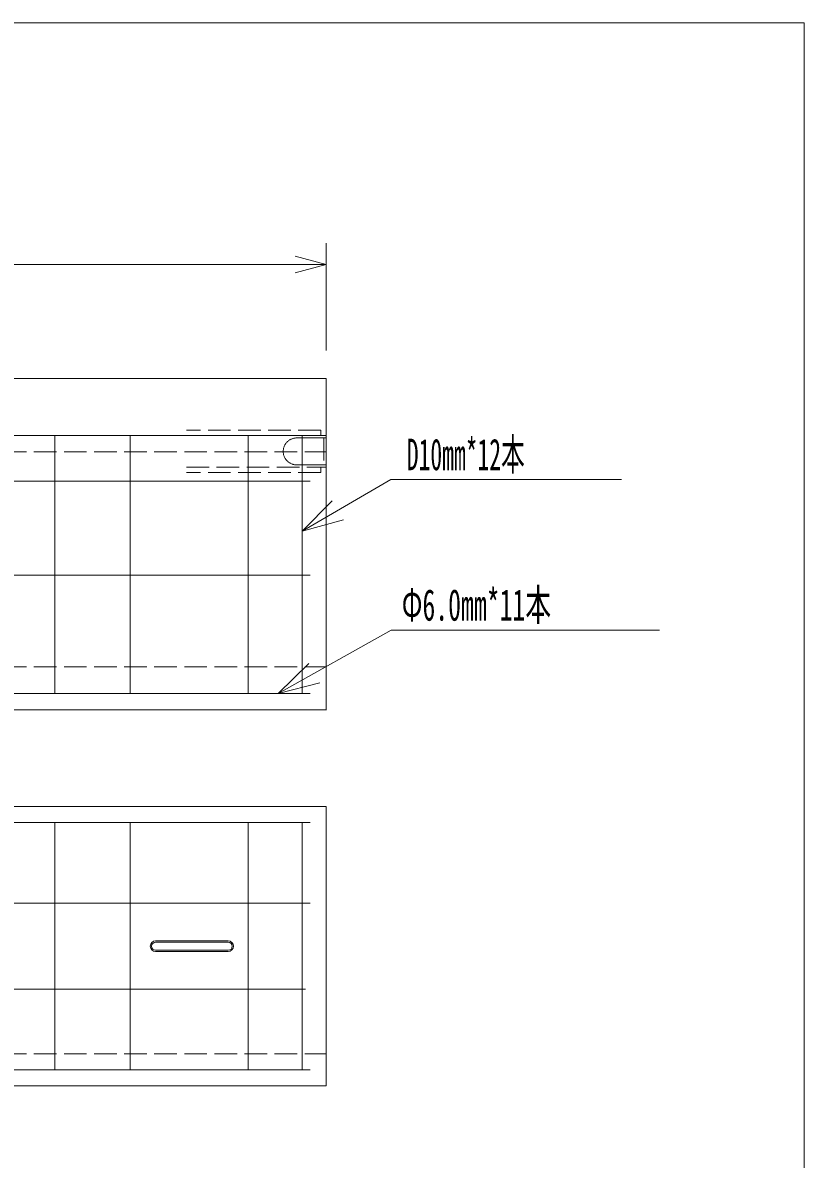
# Model space of a CAD drawing. Units: millimetres, scale not verified. Extents: x 274 to 5364, y 189 to 3829.
# Drawn here: x 3908 to 5364, y 1715 to 3829 of the extents above; entities that cross this region are included whole.
import ezdxf
from ezdxf.enums import TextEntityAlignment as Align

# ---------------------------------------------------------------- set-up
doc = ezdxf.new("R2010")
doc.units = ezdxf.units.MM
doc.header["$LTSCALE"] = 7
doc.linetypes.add('USER1', pattern=[8, 6, -2])
for name, color, linetype, lineweight in [('1', 7, 'Continuous', 18), ('17', 7, 'Continuous', 18), ('18', 7, 'Continuous', 18)]:
    doc.layers.add(name, color=color, linetype=linetype, lineweight=lineweight)
doc.styles.add('ＭＳ ゴシック', font='')
doc.styles.get('ＭＳ ゴシック').set_extended_font_data('MS Gothic')

msp = doc.modelspace()

# ---------------------------------------------------------------- linework, layer by layer
at = {"layer": '1'}
for p, q in [((5363.5, 3829), (273.5, 3829)), ((5363.5, 189), (5363.5, 3829)), ((4473.5, 3419), (4473.5, 3219)), ((4473.5, 3379), (4415.544, 3394.529)), ((2473.5, 3379), (4473.5, 3379)), ((4473.5, 3379), (4415.544, 3363.471)), ((2473.5, 3167), (4473.5, 3167)), ((4473.5, 2571), (4473.5, 3167)), ((4473.5, 2571), (4473.5, 2551)), ((2474.298, 2551), (4474.298, 2551)), ((4473.5, 2371), (2473.5, 2371)), ((4473.5, 1851), (4473.5, 2371)), ((4156, 2121), (4291, 2121)), ((4156, 2118.5), (4291, 2118.5)), ((4291, 2103.5), (4156, 2103.5)), ((4291, 2101), (4156, 2101)), ((2473.5, 1851), (4473.5, 1851))]:
    msp.add_line(p, q, dxfattribs=at)
at = {"layer": '1', "linetype": 'USER1'}
for p, q in [((4463.5, 3071), (4213.5, 3071)), ((4463.5, 3061), (4463.5, 3071)), ((4443.5, 3056.5), (4418.5, 3056.5)), ((4473.5, 3061), (4443.5, 3061)), ((4473.5, 3056.5), (4443.5, 3056.5)), ((4443.5, 3056.5), (4444, 3056.5)), ((4469, 3056.5), (4469, 3006.5)), ((2473.5, 3031), (4473.5, 3031)), ((4418.5, 3006.5), (4443.5, 3006.5)), ((4473.5, 3006.5), (4443.5, 3006.5)), ((4444, 3006.5), (4443.5, 3006.5)), ((4213.5, 3002), (4443.5, 3002)), ((4463.5, 2992), (4213.5, 2992)), ((4473.5, 3002), (4443.5, 3002)), ((4463.5, 3002), (4463.5, 2992)), ((2473.5, 2631), (4473.5, 2631)), ((2473.5, 1911), (4473.5, 1911))]:
    msp.add_line(p, q, dxfattribs=at)
for start, end in [(90, 180), (180, 270)]:
    msp.add_arc((4418.5, 3031.5), 25, start, end, dxfattribs=at)
at = {"layer": '1'}
for centre, radius, start, end in [((4156, 2111), 10, 90, 180), ((4156, 2111), 7.5, 90, 180), ((4291, 2111), 10, 0, 90), ((4291, 2111), 7.5, 0, 90), ((4156, 2111), 10, 180, 270), ((4156, 2111), 7.5, 180, 270), ((4291, 2111), 10, 270, 0), ((4291, 2111), 7.5, 270, 0)]:
    msp.add_arc(centre, radius, start, end, dxfattribs=at)
at = {"layer": '17'}
for p, q in [((3473.5, 3061), (4443.5, 3061)), ((4443.5, 2976), (3473.5, 2976)), ((4443.5, 2801), (3473.5, 2801)), ((4384.16, 2581), (4594.16, 2699)), ((4594.16, 2699), (5094.16, 2699)), ((4384.16, 2581), (4441.384, 2636.905)), ((4384.16, 2581), (4461.67, 2600.803)), ((4443.5, 2581), (3473.5, 2581)), ((3473.5, 2341), (4443.5, 2341)), ((3858.5, 2191), (4443.5, 2191)), ((3465.165, 2031), (4435.165, 2031)), ((3473.5, 1881), (4443.5, 1881))]:
    msp.add_line(p, q, dxfattribs=at)
at = {"layer": '18'}
for p, q in [((3968.5, 2581), (3968.5, 3061)), ((4108.5, 3061), (4108.5, 2581)), ((4328.5, 2581), (4328.5, 3061)), ((4428.5, 3061), (4428.5, 2581)), ((4428.5, 2882.893), (4593.5, 2979)), ((4593.5, 2979), (5023.5, 2979)), ((4428.5, 2882.893), (4484.851, 2939.677)), ((4428.5, 2882.893), (4505.694, 2903.894)), ((3968.5, 2341), (3968.5, 1881)), ((4108.5, 2341), (4108.5, 1881)), ((4328.5, 2341), (4328.5, 1881)), ((4428.5, 2341), (4428.5, 1881))]:
    msp.add_line(p, q, dxfattribs=at)

# ---------------------------------------------------------------- texts
at = {"layer": '17', "style": 'ＭＳ ゴシック', "width": 0.6}
msp.add_text('Φ6.0mm*11本', height=58.65, dxfattribs=at).set_placement((4614.16, 2699), align=Align.BOTTOM_LEFT)
at = {"layer": '18', "style": 'ＭＳ ゴシック', "width": 0.55}
msp.add_text('D10mm*12本', height=58.65, dxfattribs=at).set_placement((4623.5, 2979), align=Align.BOTTOM_LEFT)

doc.saveas('drawing.dxf')
